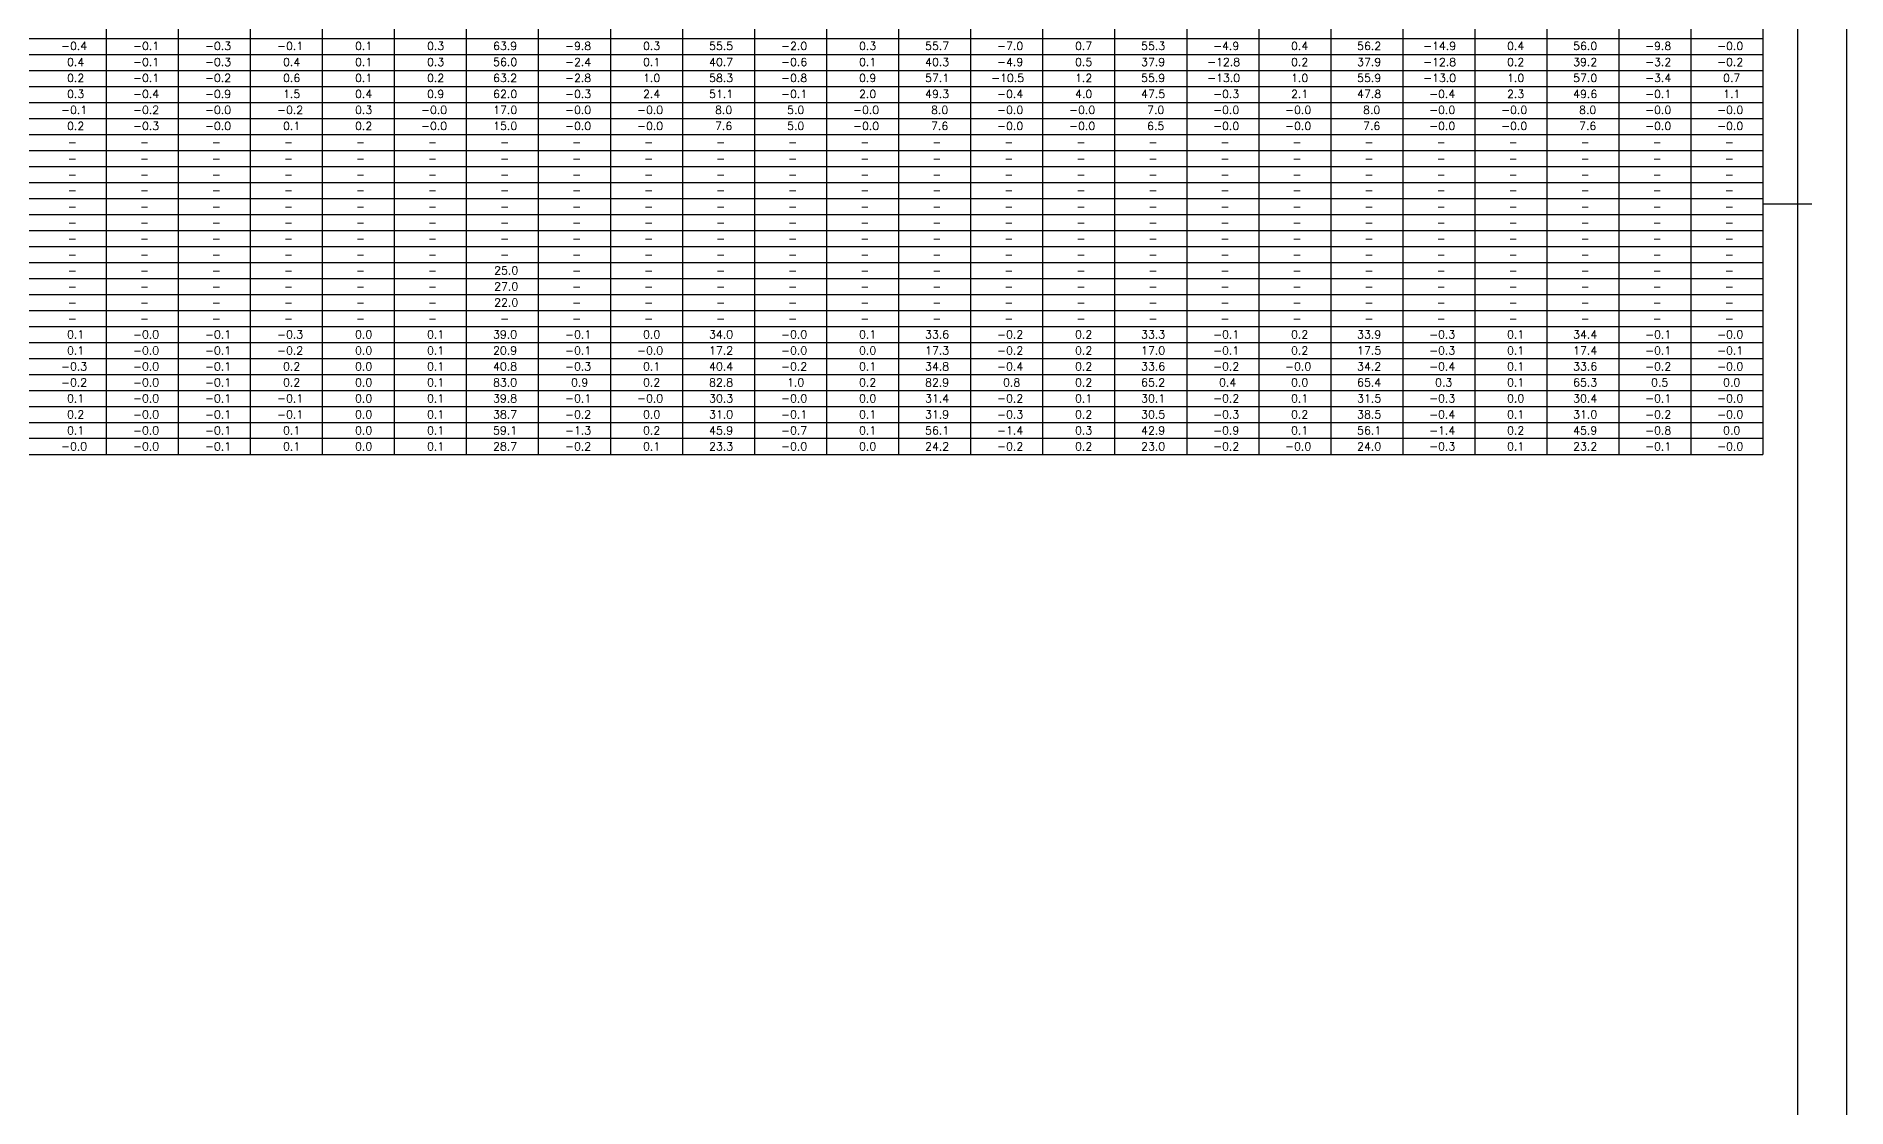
# Model space of a CAD drawing. Extents: x 13140 to 24180, y 0 to 6308.
# Drawn here: x 21401 to 24180, y 3016 to 4661 of the extents above; entities that cross this region are included whole.
import ezdxf

# ---------------------------------------------------------------- set-up
doc = ezdxf.new("R2010")
doc.units = 0
doc.header["$LTSCALE"] = 75
doc.header["$MEASUREMENT"] = 0
doc.layers.get('0').update_dxf_attribs({"color": 3, "linetype": 'CONTINUOUS'})
doc.layers.add('221', color=1, linetype='CONTINUOUS')
doc.layers.add('222', color=6, linetype='CONTINUOUS')
doc.styles.get("Standard").update_dxf_attribs({"font": 'ROMANS.SHX'})

msp = doc.modelspace()

# ---------------------------------------------------------------- linework, layer by layer
for p, q in [((24180, 0), (24180, 6307.5)), ((21507.9, 6083.3), (21507.9, 4019)), ((21618.5, 6083.3), (21618.5, 4019)), ((21729.1, 6083.3), (21729.1, 4019)), ((21839.7, 6083.3), (21839.7, 4019)), ((21950.3, 6083.3), (21950.3, 4019)), ((22060.8, 6083.3), (22060.8, 4019)), ((22171.4, 6083.3), (22171.4, 4019)), ((22282, 6083.3), (22282, 4019)), ((22392.6, 6083.3), (22392.6, 4019)), ((22503.2, 6083.3), (22503.2, 4019)), ((22613.8, 6083.3), (22613.8, 4019)), ((22724.3, 6083.3), (22724.3, 4019)), ((22834.9, 6083.3), (22834.9, 4019)), ((22945.5, 6083.3), (22945.5, 4019)), ((23056.1, 6083.3), (23056.1, 4019)), ((23166.7, 6083.3), (23166.7, 4019)), ((23277.3, 6083.3), (23277.3, 4019)), ((23387.9, 6083.3), (23387.9, 4019)), ((23498.4, 6083.3), (23498.4, 4019)), ((23609, 6083.3), (23609, 4019)), ((23719.6, 6083.3), (23719.6, 4019)), ((23830.2, 6083.3), (23830.2, 4019)), ((23940.8, 6083.3), (23940.8, 4019)), ((24051.4, 6083.3), (24051.4, 4019)), ((24051.4, 4404.1), (24126.4, 4404.1)), ((18669.5, 4019), (24051.4, 4019))]:
    msp.add_line(p, q)
at = {"layer": '221'}
for p, q in [((18669.5, 4658), (24051.4, 4658)), ((18669.5, 4633.4), (24051.4, 4633.4)), ((18669.5, 4608.8), (24051.4, 4608.8)), ((18669.5, 4584.2), (24051.4, 4584.2)), ((18669.5, 4559.7), (24051.4, 4559.7)), ((18669.5, 4535.1), (24051.4, 4535.1)), ((18669.5, 4510.5), (24051.4, 4510.5)), ((18669.5, 4485.9), (24051.4, 4485.9)), ((18669.5, 4461.4), (24051.4, 4461.4)), ((18669.5, 4461.4), (24051.4, 4461.4)), ((18669.5, 4436.8), (24051.4, 4436.8)), ((18669.5, 4412.2), (24051.4, 4412.2)), ((18669.5, 4412.2), (24051.4, 4412.2)), ((18669.5, 4387.6), (24051.4, 4387.6)), ((18669.5, 4363.1), (24051.4, 4363.1)), ((18669.5, 4363.1), (24051.4, 4363.1)), ((18669.5, 4338.5), (24051.4, 4338.5)), ((18669.5, 4313.9), (24051.4, 4313.9)), ((18669.5, 4313.9), (24051.4, 4313.9)), ((18669.5, 4289.3), (24051.4, 4289.3)), ((18669.5, 4264.8), (24051.4, 4264.8)), ((18669.5, 4240.2), (24051.4, 4240.2)), ((18669.5, 4215.6), (24051.4, 4215.6)), ((18669.5, 4191.1), (24051.4, 4191.1)), ((18669.5, 4166.5), (24051.4, 4166.5)), ((18669.5, 4141.9), (24051.4, 4141.9)), ((18669.5, 4141.9), (24051.4, 4141.9)), ((18669.5, 4117.3), (24051.4, 4117.3)), ((18669.5, 4092.8), (24051.4, 4092.8)), ((18669.5, 4068.2), (24051.4, 4068.2)), ((18669.5, 4044.2), (24051.4, 4044.2))]:
    msp.add_line(p, q, dxfattribs=at)
at = {"layer": '222'}
msp.add_line((24105, 75), (24105, 6232.5), dxfattribs=at)

# ---------------------------------------------------------------- texts
for s, height, p in [('    -0.4', 12.28, (21402.2, 4640.2)), ('    -0.1', 12.28, (21512.7, 4640.2)), ('    -0.3', 12.28, (21623.2, 4640.2)), ('    -0.1', 12.28, (21733.8, 4640.2)), ('     0.1', 12.28, (21844.3, 4640.2)), ('     0.3', 12.28, (21954.8, 4640.2)), ('    63.9', 12.28, (22065.4, 4640.2)), ('    -9.8', 12.28, (22175.9, 4640.2)), ('     0.3', 12.28, (22286.4, 4640.2)), ('    55.5', 12.28, (22397, 4640.2)), ('    -2.0', 12.28, (22507.5, 4640.2)), ('     0.3', 12.28, (22618, 4640.2)), ('    55.7', 12.28, (22728.6, 4640.2)), ('    -7.0', 12.28, (22839.1, 4640.2)), ('     0.7', 12.28, (22949.6, 4640.2)), ('    55.3', 12.28, (23060.2, 4640.2)), ('    -4.9', 12.28, (23170.7, 4640.2)), ('     0.4', 12.28, (23281.2, 4640.2)), ('    56.2', 12.28, (23391.8, 4640.2)), ('   -14.9', 12.28, (23502.3, 4640.2)), ('     0.4', 12.28, (23612.8, 4640.2)), ('    56.0', 12.28, (23723.4, 4640.2)), ('    -9.8', 12.28, (23833.9, 4640.2)), ('    -0.0', 12.28, (23944.4, 4640.2)), ('     0.4', 12.28, (21402.2, 4615.6)), ('    -0.1', 12.28, (21512.7, 4615.6)), ('    -0.3', 12.28, (21623.2, 4615.6)), ('     0.4', 12.28, (21733.8, 4615.6)), ('     0.1', 12.28, (21844.3, 4615.6)), ('     0.3', 12.28, (21954.8, 4615.6)), ('    56.0', 12.3, (22065.4, 4615.6)), ('    -2.4', 12.28, (22175.9, 4615.6)), ('     0.1', 12.28, (22286.4, 4615.6)), ('    40.7', 12.28, (22397, 4615.6)), ('    -0.6', 12.28, (22507.5, 4615.6)), ('     0.1', 12.28, (22618, 4615.6)), ('    40.3', 12.28, (22728.6, 4615.6)), ('    -4.9', 12.28, (22839.1, 4615.6)), ('     0.5', 12.28, (22949.6, 4615.6)), ('    37.9', 12.28, (23060.2, 4615.6)), ('   -12.8', 12.28, (23170.7, 4615.6)), ('     0.2', 12.28, (23281.2, 4615.6)), ('    37.9', 12.28, (23391.8, 4615.6)), ('   -12.8', 12.28, (23502.3, 4615.6)), ('     0.2', 12.28, (23612.8, 4615.6)), ('    39.2', 12.28, (23723.4, 4615.6)), ('    -3.2', 12.28, (23833.9, 4615.6)), ('    -0.2', 12.28, (23944.4, 4615.6)), ('     0.2', 12.28, (21402.2, 4591.1)), ('    -0.1', 12.28, (21512.7, 4591.1)), ('    -0.2', 12.28, (21623.2, 4591.1)), ('     0.6', 12.28, (21733.8, 4591.1)), ('     0.1', 12.28, (21844.3, 4591.1)), ('     0.2', 12.28, (21954.8, 4591.1)), ('    63.2', 12.28, (22065.4, 4591.1)), ('    -2.8', 12.28, (22175.9, 4591.1)), ('     1.0', 12.28, (22286.4, 4591.1)), ('    58.3', 12.28, (22397, 4591.1)), ('    -0.8', 12.28, (22507.5, 4591.1)), ('     0.9', 12.28, (22618, 4591.1)), ('    57.1', 12.28, (22728.6, 4591.1)), ('   -10.5', 12.28, (22839.1, 4591.1)), ('     1.2', 12.28, (22949.6, 4591.1)), ('    55.9', 12.28, (23060.2, 4591.1)), ('   -13.0', 12.28, (23170.7, 4591.1)), ('     1.0', 12.28, (23281.2, 4591.1)), ('    55.9', 12.28, (23391.8, 4591.1)), ('   -13.0', 12.28, (23502.3, 4591.1)), ('     1.0', 12.28, (23612.8, 4591.1)), ('    57.0', 12.28, (23723.4, 4591.1)), ('    -3.4', 12.28, (23833.9, 4591.1)), ('     0.7', 12.28, (23944.4, 4591.1)), ('     0.3', 12.28, (21402.2, 4566.5)), ('    -0.4', 12.28, (21512.7, 4566.5)), ('    -0.9', 12.28, (21623.2, 4566.5)), ('     1.5', 12.28, (21733.8, 4566.5)), ('     0.4', 12.28, (21844.3, 4566.5)), ('     0.9', 12.28, (21954.8, 4566.5)), ('    62.0', 12.3, (22065.4, 4566.5)), ('    -0.3', 12.28, (22175.9, 4566.5)), ('     2.4', 12.28, (22286.4, 4566.5)), ('    51.1', 12.28, (22397, 4566.5)), ('    -0.1', 12.28, (22507.5, 4566.5)), ('     2.0', 12.28, (22618, 4566.5)), ('    49.3', 12.28, (22728.6, 4566.5)), ('    -0.4', 12.28, (22839.1, 4566.5)), ('     4.0', 12.3, (22949.6, 4566.5)), ('    47.5', 12.28, (23060.2, 4566.5)), ('    -0.3', 12.28, (23170.7, 4566.5)), ('     2.1', 12.28, (23281.2, 4566.5)), ('    47.8', 12.28, (23391.8, 4566.5)), ('    -0.4', 12.28, (23502.3, 4566.5)), ('     2.3', 12.28, (23612.8, 4566.5)), ('    49.6', 12.28, (23723.4, 4566.5)), ('    -0.1', 12.28, (23833.9, 4566.5)), ('     1.1', 12.28, (23944.4, 4566.5)), ('    -0.1', 12.28, (21402.2, 4542)), ('    -0.2', 12.28, (21512.7, 4542)), ('    -0.0', 12.28, (21623.2, 4542)), ('    -0.2', 12.28, (21733.8, 4542)), ('     0.3', 12.28, (21844.3, 4542)), ('    -0.0', 12.28, (21954.8, 4542)), ('    17.0', 12.3, (22065.4, 4542)), ('    -0.0', 12.28, (22175.9, 4542)), ('    -0.0', 12.28, (22286.4, 4542)), ('     8.0', 12.28, (22397, 4542)), ('     5.0', 12.3, (22507.5, 4542)), ('    -0.0', 12.28, (22618, 4542)), ('     8.0', 12.28, (22728.6, 4542)), ('    -0.0', 12.28, (22839.1, 4542)), ('    -0.0', 12.28, (22949.6, 4542)), ('     7.0', 12.28, (23060.2, 4542)), ('    -0.0', 12.28, (23170.7, 4542)), ('    -0.0', 12.28, (23281.2, 4542)), ('     8.0', 12.28, (23391.8, 4542)), ('    -0.0', 12.28, (23502.3, 4542)), ('    -0.0', 12.28, (23612.8, 4542)), ('     8.0', 12.28, (23723.4, 4542)), ('    -0.0', 12.28, (23833.9, 4542)), ('    -0.0', 12.28, (23944.4, 4542)), ('     0.2', 12.28, (21402.2, 4517.4)), ('    -0.3', 12.28, (21512.7, 4517.4)), ('    -0.0', 12.28, (21623.2, 4517.4)), ('     0.1', 12.28, (21733.8, 4517.4)), ('     0.2', 12.28, (21844.3, 4517.4)), ('    -0.0', 12.28, (21954.8, 4517.4)), ('    15.0', 12.3, (22065.4, 4517.4)), ('    -0.0', 12.28, (22175.9, 4517.4)), ('    -0.0', 12.28, (22286.4, 4517.4)), ('     7.6', 12.28, (22397, 4517.4)), ('     5.0', 12.3, (22507.5, 4517.4)), ('    -0.0', 12.28, (22618, 4517.4)), ('     7.6', 12.28, (22728.6, 4517.4)), ('    -0.0', 12.28, (22839.1, 4517.4)), ('    -0.0', 12.28, (22949.6, 4517.4)), ('     6.5', 12.28, (23060.2, 4517.4)), ('    -0.0', 12.28, (23170.7, 4517.4)), ('    -0.0', 12.28, (23281.2, 4517.4)), ('     7.6', 12.28, (23391.8, 4517.4)), ('    -0.0', 12.28, (23502.3, 4517.4)), ('    -0.0', 12.28, (23612.8, 4517.4)), ('     7.6', 12.28, (23723.4, 4517.4)), ('    -0.0', 12.28, (23833.9, 4517.4)), ('    -0.0', 12.28, (23944.4, 4517.4)), ('     -', 12.3, (21403.5, 4492.1)), ('     -', 12.3, (21514.1, 4492.1)), ('     -', 12.3, (21624.6, 4492.1)), ('     -', 12.3, (21735.2, 4492.1)), ('     -', 12.3, (21845.8, 4492.1)), ('     -', 12.3, (21956.4, 4492.1)), ('     -', 12.3, (22067, 4492.1)), ('     -', 12.3, (22177.6, 4492.1)), ('     -', 12.3, (22288.2, 4492.1)), ('     -', 12.3, (22398.7, 4492.1)), ('     -', 12.3, (22509.3, 4492.1)), ('     -', 12.3, (22619.9, 4492.1)), ('     -', 12.3, (22730.5, 4492.1)), ('     -', 12.3, (22841.1, 4492.1)), ('     -', 12.3, (22951.7, 4492.1)), ('     -', 12.3, (23062.2, 4492.1)), ('     -', 12.3, (23172.8, 4492.1)), ('     -', 12.3, (23283.4, 4492.1)), ('     -', 12.3, (23394, 4492.1)), ('     -', 12.3, (23504.6, 4492.1)), ('     -', 12.3, (23615.2, 4492.1)), ('     -', 12.3, (23725.8, 4492.1)), ('     -', 12.3, (23836.3, 4492.1)), ('     -', 12.3, (23946.9, 4492.1)), ('     -', 12.3, (21403.5, 4467.5)), ('     -', 12.3, (21403.5, 4442.9)), ('     -', 12.3, (21514.1, 4467.5)), ('     -', 12.3, (21514.1, 4442.9)), ('     -', 12.3, (21624.6, 4467.5)), ('     -', 12.3, (21624.6, 4442.9)), ('     -', 12.3, (21735.2, 4467.5)), ('     -', 12.3, (21735.2, 4442.9)), ('     -', 12.3, (21845.8, 4467.5)), ('     -', 12.3, (21845.8, 4442.9)), ('     -', 12.3, (21956.4, 4467.5)), ('     -', 12.3, (21956.4, 4442.9)), ('     -', 12.3, (22067, 4467.5)), ('     -', 12.3, (22067, 4442.9)), ('     -', 12.3, (22177.6, 4467.5)), ('     -', 12.3, (22177.6, 4442.9)), ('     -', 12.3, (22288.2, 4467.5)), ('     -', 12.3, (22288.2, 4442.9)), ('     -', 12.3, (22398.7, 4467.5)), ('     -', 12.3, (22398.7, 4442.9)), ('     -', 12.3, (22509.3, 4467.5)), ('     -', 12.3, (22509.3, 4442.9)), ('     -', 12.3, (22619.9, 4467.5)), ('     -', 12.3, (22619.9, 4442.9)), ('     -', 12.3, (22730.5, 4467.5)), ('     -', 12.3, (22730.5, 4442.9)), ('     -', 12.3, (22841.1, 4467.5)), ('     -', 12.3, (22841.1, 4442.9)), ('     -', 12.3, (22951.7, 4467.5)), ('     -', 12.3, (22951.7, 4442.9)), ('     -', 12.3, (23062.2, 4467.5)), ('     -', 12.3, (23062.2, 4442.9)), ('     -', 12.3, (23172.8, 4467.5)), ('     -', 12.3, (23172.8, 4442.9)), ('     -', 12.3, (23283.4, 4467.5)), ('     -', 12.3, (23283.4, 4442.9)), ('     -', 12.3, (23394, 4467.5)), ('     -', 12.3, (23394, 4442.9)), ('     -', 12.3, (23504.6, 4467.5)), ('     -', 12.3, (23504.6, 4442.9)), ('     -', 12.3, (23615.2, 4467.5)), ('     -', 12.3, (23615.2, 4442.9)), ('     -', 12.3, (23725.8, 4467.5)), ('     -', 12.3, (23725.8, 4442.9)), ('     -', 12.3, (23836.3, 4467.5)), ('     -', 12.3, (23836.3, 4442.9)), ('     -', 12.3, (23946.9, 4467.5)), ('     -', 12.3, (23946.9, 4442.9)), ('     -', 12.3, (21403.5, 4418.4)), ('     -', 12.3, (21514.1, 4418.4)), ('     -', 12.3, (21624.6, 4418.4)), ('     -', 12.3, (21735.2, 4418.4)), ('     -', 12.3, (21845.8, 4418.4)), ('     -', 12.3, (21956.4, 4418.4)), ('     -', 12.3, (22067, 4418.4)), ('     -', 12.3, (22177.6, 4418.4)), ('     -', 12.3, (22288.2, 4418.4)), ('     -', 12.3, (22398.7, 4418.4)), ('     -', 12.3, (22509.3, 4418.4)), ('     -', 12.3, (22619.9, 4418.4)), ('     -', 12.3, (22730.5, 4418.4)), ('     -', 12.3, (22841.1, 4418.4)), ('     -', 12.3, (22951.7, 4418.4)), ('     -', 12.3, (23062.2, 4418.4)), ('     -', 12.3, (23172.8, 4418.4)), ('     -', 12.3, (23283.4, 4418.4)), ('     -', 12.3, (23394, 4418.4)), ('     -', 12.3, (23504.6, 4418.4)), ('     -', 12.3, (23615.2, 4418.4)), ('     -', 12.3, (23725.8, 4418.4)), ('     -', 12.3, (23836.3, 4418.4)), ('     -', 12.3, (23946.9, 4418.4)), ('     -', 12.3, (21403.5, 4393.8)), ('     -', 12.3, (21514.1, 4393.8)), ('     -', 12.3, (21624.6, 4393.8)), ('     -', 12.3, (21735.2, 4393.8)), ('     -', 12.3, (21845.8, 4393.8)), ('     -', 12.3, (21956.4, 4393.8)), ('     -', 12.3, (22067, 4393.8)), ('     -', 12.3, (22177.6, 4393.8)), ('     -', 12.3, (22288.2, 4393.8)), ('     -', 12.3, (22398.7, 4393.8)), ('     -', 12.3, (22509.3, 4393.8)), ('     -', 12.3, (22619.9, 4393.8)), ('     -', 12.3, (22730.5, 4393.8)), ('     -', 12.3, (22841.1, 4393.8)), ('     -', 12.3, (22951.7, 4393.8)), ('     -', 12.3, (23062.2, 4393.8)), ('     -', 12.3, (23172.8, 4393.8)), ('     -', 12.3, (23283.4, 4393.8)), ('     -', 12.3, (23394, 4393.8)), ('     -', 12.3, (23504.6, 4393.8)), ('     -', 12.3, (23615.2, 4393.8)), ('     -', 12.3, (23725.8, 4393.8)), ('     -', 12.3, (23836.3, 4393.8)), ('     -', 12.3, (23946.9, 4393.8)), ('     -', 12.3, (21403.5, 4369.2)), ('     -', 12.3, (21514.1, 4369.2)), ('     -', 12.3, (21624.6, 4369.2)), ('     -', 12.3, (21735.2, 4369.2)), ('     -', 12.3, (21845.8, 4369.2)), ('     -', 12.3, (21956.4, 4369.2)), ('     -', 12.3, (22067, 4369.2)), ('     -', 12.3, (22177.6, 4369.2)), ('     -', 12.3, (22288.2, 4369.2)), ('     -', 12.3, (22398.7, 4369.2)), ('     -', 12.3, (22509.3, 4369.2)), ('     -', 12.3, (22619.9, 4369.2)), ('     -', 12.3, (22730.5, 4369.2)), ('     -', 12.3, (22841.1, 4369.2)), ('     -', 12.3, (22951.7, 4369.2)), ('     -', 12.3, (23062.2, 4369.2)), ('     -', 12.3, (23172.8, 4369.2)), ('     -', 12.3, (23283.4, 4369.2)), ('     -', 12.3, (23394, 4369.2)), ('     -', 12.3, (23504.6, 4369.2)), ('     -', 12.3, (23615.2, 4369.2)), ('     -', 12.3, (23725.8, 4369.2)), ('     -', 12.3, (23836.3, 4369.2)), ('     -', 12.3, (23946.9, 4369.2)), ('     -', 12.3, (21403.5, 4344.6)), ('     -', 12.3, (21514.1, 4344.6)), ('     -', 12.3, (21624.6, 4344.6)), ('     -', 12.3, (21735.2, 4344.6)), ('     -', 12.3, (21845.8, 4344.6)), ('     -', 12.3, (21956.4, 4344.6)), ('     -', 12.3, (22067, 4344.6)), ('     -', 12.3, (22177.6, 4344.6)), ('     -', 12.3, (22288.2, 4344.6)), ('     -', 12.3, (22398.7, 4344.6)), ('     -', 12.3, (22509.3, 4344.6)), ('     -', 12.3, (22619.9, 4344.6)), ('     -', 12.3, (22730.5, 4344.6)), ('     -', 12.3, (22841.1, 4344.6)), ('     -', 12.3, (22951.7, 4344.6)), ('     -', 12.3, (23062.2, 4344.6)), ('     -', 12.3, (23172.8, 4344.6)), ('     -', 12.3, (23283.4, 4344.6)), ('     -', 12.3, (23394, 4344.6)), ('     -', 12.3, (23504.6, 4344.6)), ('     -', 12.3, (23615.2, 4344.6)), ('     -', 12.3, (23725.8, 4344.6)), ('     -', 12.3, (23836.3, 4344.6)), ('     -', 12.3, (23946.9, 4344.6)), ('     -', 12.3, (21403.5, 4320.1)), ('     -', 12.3, (21514.1, 4320.1)), ('     -', 12.3, (21624.6, 4320.1)), ('     -', 12.3, (21735.2, 4320.1)), ('     -', 12.3, (21845.8, 4320.1)), ('     -', 12.3, (21956.4, 4320.1)), ('     -', 12.3, (22067, 4320.1)), ('     -', 12.3, (22177.6, 4320.1)), ('     -', 12.3, (22288.2, 4320.1)), ('     -', 12.3, (22398.7, 4320.1)), ('     -', 12.3, (22509.3, 4320.1)), ('     -', 12.3, (22619.9, 4320.1)), ('     -', 12.3, (22730.5, 4320.1)), ('     -', 12.3, (22841.1, 4320.1)), ('     -', 12.3, (22951.7, 4320.1)), ('     -', 12.3, (23062.2, 4320.1)), ('     -', 12.3, (23172.8, 4320.1)), ('     -', 12.3, (23283.4, 4320.1)), ('     -', 12.3, (23394, 4320.1)), ('     -', 12.3, (23504.6, 4320.1)), ('     -', 12.3, (23615.2, 4320.1)), ('     -', 12.3, (23725.8, 4320.1)), ('     -', 12.3, (23836.3, 4320.1)), ('     -', 12.3, (23946.9, 4320.1)), ('     -', 12.3, (21403.5, 4295.5)), ('     -', 12.3, (21514.1, 4295.5)), ('     -', 12.3, (21624.6, 4295.5)), ('     -', 12.3, (21735.2, 4295.5)), ('     -', 12.3, (21845.8, 4295.5)), ('     -', 12.3, (21956.4, 4295.5)), ('    25.0', 12.3, (22067, 4295.5)), ('    27.0', 12.3, (22067, 4270.9)), ('     -', 12.3, (22177.6, 4295.5)), ('     -', 12.3, (22288.2, 4295.5)), ('     -', 12.3, (22398.7, 4295.5)), ('     -', 12.3, (22509.3, 4295.5)), ('     -', 12.3, (22619.9, 4295.5)), ('     -', 12.3, (22730.5, 4295.5)), ('     -', 12.3, (22841.1, 4295.5)), ('     -', 12.3, (22951.7, 4295.5)), ('     -', 12.3, (23062.2, 4295.5)), ('     -', 12.3, (23172.8, 4295.5)), ('     -', 12.3, (23283.4, 4295.5)), ('     -', 12.3, (23394, 4295.5)), ('     -', 12.3, (23504.6, 4295.5)), ('     -', 12.3, (23615.2, 4295.5)), ('     -', 12.3, (23725.8, 4295.5)), ('     -', 12.3, (23836.3, 4295.5)), ('     -', 12.3, (23946.9, 4295.5)), ('     -', 12.3, (21403.5, 4270.9)), ('     -', 12.3, (21514.1, 4270.9)), ('     -', 12.3, (21624.6, 4270.9)), ('     -', 12.3, (21735.2, 4270.9)), ('     -', 12.3, (21845.8, 4270.9)), ('     -', 12.3, (21956.4, 4270.9)), ('    22.0', 12.3, (22067, 4246.3)), ('     -', 12.3, (22177.6, 4270.9)), ('     -', 12.3, (22288.2, 4270.9)), ('     -', 12.3, (22398.7, 4270.9)), ('     -', 12.3, (22509.3, 4270.9)), ('     -', 12.3, (22619.9, 4270.9)), ('     -', 12.3, (22730.5, 4270.9)), ('     -', 12.3, (22841.1, 4270.9)), ('     -', 12.3, (22951.7, 4270.9)), ('     -', 12.3, (23062.2, 4270.9)), ('     -', 12.3, (23172.8, 4270.9)), ('     -', 12.3, (23283.4, 4270.9)), ('     -', 12.3, (23394, 4270.9)), ('     -', 12.3, (23504.6, 4270.9)), ('     -', 12.3, (23615.2, 4270.9)), ('     -', 12.3, (23725.8, 4270.9)), ('     -', 12.3, (23836.3, 4270.9)), ('     -', 12.3, (23946.9, 4270.9)), ('     -', 12.3, (21403.5, 4246.3)), ('     -', 12.3, (21403.5, 4221.8)), ('     -', 12.3, (21514.1, 4246.3)), ('     -', 12.3, (21514.1, 4221.8)), ('     -', 12.3, (21624.6, 4246.3)), ('     -', 12.3, (21624.6, 4221.8)), ('     -', 12.3, (21735.2, 4246.3)), ('     -', 12.3, (21735.2, 4221.8)), ('     -', 12.3, (21845.8, 4246.3)), ('     -', 12.3, (21845.8, 4221.8)), ('     -', 12.3, (21956.4, 4246.3)), ('     -', 12.3, (21956.4, 4221.8)), ('     -', 12.3, (22067, 4221.8)), ('     -', 12.3, (22067, 4221.8)), ('     -', 12.3, (22177.6, 4246.3)), ('     -', 12.3, (22177.6, 4221.8)), ('     -', 12.3, (22288.2, 4246.3)), ('     -', 12.3, (22288.2, 4221.8)), ('     -', 12.3, (22398.7, 4246.3)), ('     -', 12.3, (22398.7, 4221.8)), ('     -', 12.3, (22509.3, 4246.3)), ('     -', 12.3, (22509.3, 4221.8)), ('     -', 12.3, (22619.9, 4246.3)), ('     -', 12.3, (22619.9, 4221.8)), ('     -', 12.3, (22730.5, 4246.3)), ('     -', 12.3, (22730.5, 4221.8)), ('     -', 12.3, (22841.1, 4246.3)), ('     -', 12.3, (22841.1, 4221.8)), ('     -', 12.3, (22951.7, 4246.3)), ('     -', 12.3, (22951.7, 4221.8)), ('     -', 12.3, (23062.2, 4246.3)), ('     -', 12.3, (23062.2, 4221.8)), ('     -', 12.3, (23172.8, 4246.3)), ('     -', 12.3, (23172.8, 4221.8)), ('     -', 12.3, (23283.4, 4246.3)), ('     -', 12.3, (23283.4, 4221.8)), ('     -', 12.3, (23394, 4246.3)), ('     -', 12.3, (23394, 4221.8)), ('     -', 12.3, (23504.6, 4246.3)), ('     -', 12.3, (23504.6, 4221.8)), ('     -', 12.3, (23615.2, 4246.3)), ('     -', 12.3, (23615.2, 4221.8)), ('     -', 12.3, (23725.8, 4246.3)), ('     -', 12.3, (23725.8, 4221.8)), ('     -', 12.3, (23836.3, 4246.3)), ('     -', 12.3, (23836.3, 4221.8)), ('     -', 12.3, (23946.9, 4246.3)), ('     -', 12.3, (23946.9, 4221.8)), ('     0.1', 12.28, (21402.2, 4197.2)), ('    -0.0', 12.28, (21512.7, 4197.2)), ('    -0.1', 12.28, (21623.2, 4197.2)), ('    -0.3', 12.28, (21733.8, 4197.2)), ('     0.0', 12.28, (21844.3, 4197.2)), ('     0.1', 12.28, (21954.8, 4197.2)), ('    39.0', 12.28, (22065.4, 4197.2)), ('    -0.1', 12.28, (22175.9, 4197.2)), ('     0.0', 12.28, (22286.4, 4197.2)), ('    34.0', 12.28, (22397, 4197.2)), ('    -0.0', 12.28, (22507.5, 4197.2)), ('     0.1', 12.28, (22618, 4197.2)), ('    33.6', 12.28, (22728.6, 4197.2)), ('    -0.2', 12.28, (22839.1, 4197.2)), ('     0.2', 12.28, (22949.6, 4197.2)), ('    33.3', 12.28, (23060.2, 4197.2)), ('    -0.1', 12.28, (23170.7, 4197.2)), ('     0.2', 12.28, (23281.2, 4197.2)), ('    33.9', 12.28, (23391.8, 4197.2)), ('    -0.3', 12.28, (23502.3, 4197.2)), ('     0.1', 12.28, (23612.8, 4197.2)), ('    34.4', 12.28, (23723.4, 4197.2)), ('    -0.1', 12.28, (23833.9, 4197.2)), ('    -0.0', 12.28, (23944.4, 4197.2)), ('     0.1', 12.28, (21402.2, 4172.6)), ('    -0.0', 12.28, (21512.7, 4172.6)), ('    -0.1', 12.28, (21623.2, 4172.6)), ('    -0.2', 12.28, (21733.8, 4172.6)), ('     0.0', 12.28, (21844.3, 4172.6)), ('     0.1', 12.28, (21954.8, 4172.6)), ('    20.9', 12.28, (22065.4, 4172.6)), ('    -0.1', 12.28, (22175.9, 4172.6)), ('    -0.0', 12.28, (22286.4, 4172.6)), ('    17.2', 12.28, (22397, 4172.6)), ('    -0.0', 12.28, (22507.5, 4172.6)), ('     0.0', 12.28, (22618, 4172.6)), ('    17.3', 12.28, (22728.6, 4172.6)), ('    -0.2', 12.28, (22839.1, 4172.6)), ('     0.2', 12.28, (22949.6, 4172.6)), ('    17.0', 12.28, (23060.2, 4172.6)), ('    -0.1', 12.28, (23170.7, 4172.6)), ('     0.2', 12.28, (23281.2, 4172.6)), ('    17.5', 12.28, (23391.8, 4172.6)), ('    -0.3', 12.28, (23502.3, 4172.6)), ('     0.1', 12.28, (23612.8, 4172.6)), ('    17.4', 12.28, (23723.4, 4172.6)), ('    -0.1', 12.28, (23833.9, 4172.6)), ('    -0.1', 12.28, (23944.4, 4172.6)), ('    -0.3', 12.28, (21402.2, 4148.1)), ('    -0.0', 12.28, (21512.7, 4148.1)), ('    -0.1', 12.28, (21623.2, 4148.1)), ('     0.2', 12.28, (21733.8, 4148.1)), ('     0.0', 12.28, (21844.3, 4148.1)), ('     0.1', 12.28, (21954.8, 4148.1)), ('    40.8', 12.28, (22065.4, 4148.1)), ('    -0.3', 12.28, (22175.9, 4148.1)), ('     0.1', 12.28, (22286.4, 4148.1)), ('    40.4', 12.28, (22397, 4148.1)), ('    -0.2', 12.28, (22507.5, 4148.1)), ('     0.1', 12.28, (22618, 4148.1)), ('    34.8', 12.28, (22728.6, 4148.1)), ('    -0.4', 12.28, (22839.1, 4148.1)), ('     0.2', 12.28, (22949.6, 4148.1)), ('    33.6', 12.28, (23060.2, 4148.1)), ('    -0.2', 12.28, (23170.7, 4148.1)), ('    -0.0', 12.28, (23281.2, 4148.1)), ('    34.2', 12.28, (23391.8, 4148.1)), ('    -0.4', 12.28, (23502.3, 4148.1)), ('     0.1', 12.28, (23612.8, 4148.1)), ('    33.6', 12.28, (23723.4, 4148.1)), ('    -0.2', 12.28, (23833.9, 4148.1)), ('    -0.0', 12.28, (23944.4, 4148.1)), ('    -0.2', 12.28, (21402.2, 4123.5)), ('    -0.0', 12.28, (21512.7, 4123.5)), ('    -0.1', 12.28, (21623.2, 4123.5)), ('     0.2', 12.28, (21733.8, 4123.5)), ('     0.0', 12.28, (21844.3, 4123.5)), ('     0.1', 12.28, (21954.8, 4123.5)), ('    83.0', 12.28, (22065.4, 4123.5)), ('     0.9', 12.28, (22175.9, 4123.5)), ('     0.2', 12.28, (22286.4, 4123.5)), ('    82.8', 12.28, (22397, 4123.5)), ('     1.0', 12.28, (22507.5, 4123.5)), ('     0.2', 12.28, (22618, 4123.5)), ('    82.9', 12.28, (22728.6, 4123.5)), ('     0.8', 12.28, (22839.1, 4123.5)), ('     0.2', 12.28, (22949.6, 4123.5)), ('    65.2', 12.28, (23060.2, 4123.5)), ('     0.4', 12.28, (23170.7, 4123.5)), ('     0.0', 12.28, (23281.2, 4123.5)), ('    65.4', 12.28, (23391.8, 4123.5)), ('     0.3', 12.28, (23502.3, 4123.5)), ('     0.1', 12.28, (23612.8, 4123.5)), ('    65.3', 12.28, (23723.4, 4123.5)), ('     0.5', 12.28, (23833.9, 4123.5)), ('     0.0', 12.28, (23944.4, 4123.5)), ('     0.1', 12.28, (21402.2, 4099)), ('     0.2', 12.28, (21402.2, 4074.4)), ('    -0.0', 12.28, (21512.7, 4099)), ('    -0.0', 12.28, (21512.7, 4074.4)), ('    -0.1', 12.28, (21623.2, 4099)), ('    -0.1', 12.28, (21623.2, 4074.4)), ('    -0.1', 12.28, (21733.8, 4099)), ('    -0.1', 12.28, (21733.8, 4074.4)), ('     0.0', 12.28, (21844.3, 4099)), ('     0.0', 12.28, (21844.3, 4074.4)), ('     0.1', 12.28, (21954.8, 4099)), ('     0.1', 12.28, (21954.8, 4074.4)), ('    39.8', 12.28, (22065.4, 4099)), ('    38.7', 12.28, (22065.4, 4074.4)), ('    -0.1', 12.28, (22175.9, 4099)), ('    -0.2', 12.28, (22175.9, 4074.4)), ('    -0.0', 12.28, (22286.4, 4099)), ('     0.0', 12.28, (22286.4, 4074.4)), ('    30.3', 12.28, (22397, 4099)), ('    31.0', 12.28, (22397, 4074.4)), ('    -0.0', 12.28, (22507.5, 4099)), ('    -0.1', 12.28, (22507.5, 4074.4)), ('     0.0', 12.28, (22618, 4099)), ('     0.1', 12.28, (22618, 4074.4)), ('    31.4', 12.28, (22728.6, 4099)), ('    31.9', 12.28, (22728.6, 4074.4)), ('    -0.2', 12.28, (22839.1, 4099)), ('    -0.3', 12.28, (22839.1, 4074.4)), ('     0.1', 12.28, (22949.6, 4099)), ('     0.2', 12.28, (22949.6, 4074.4)), ('    30.1', 12.28, (23060.2, 4099)), ('    30.5', 12.28, (23060.2, 4074.4)), ('    -0.2', 12.28, (23170.7, 4099)), ('    -0.3', 12.28, (23170.7, 4074.4)), ('     0.1', 12.28, (23281.2, 4099)), ('     0.2', 12.28, (23281.2, 4074.4)), ('    31.5', 12.28, (23391.8, 4099)), ('    38.5', 12.28, (23391.8, 4074.4)), ('    -0.3', 12.28, (23502.3, 4099)), ('    -0.4', 12.28, (23502.3, 4074.4)), ('     0.0', 12.28, (23612.8, 4099)), ('     0.1', 12.28, (23612.8, 4074.4)), ('    30.4', 12.28, (23723.4, 4099)), ('    31.0', 12.28, (23723.4, 4074.4)), ('    -0.1', 12.28, (23833.9, 4099)), ('    -0.2', 12.28, (23833.9, 4074.4)), ('    -0.0', 12.28, (23944.4, 4099)), ('    -0.0', 12.28, (23944.4, 4074.4)), ('     0.1', 12.28, (21402.2, 4049.8)), ('    -0.0', 12.28, (21512.7, 4049.8)), ('    -0.1', 12.28, (21623.2, 4049.8)), ('     0.1', 12.28, (21733.8, 4049.8)), ('     0.0', 12.28, (21844.3, 4049.8)), ('     0.1', 12.28, (21954.8, 4049.8)), ('    59.1', 12.28, (22065.4, 4049.8)), ('    -1.3', 12.28, (22175.9, 4049.8)), ('     0.2', 12.28, (22286.4, 4049.8)), ('    45.9', 12.28, (22397, 4049.8)), ('    -0.7', 12.28, (22507.5, 4049.8)), ('     0.1', 12.28, (22618, 4049.8)), ('    56.1', 12.28, (22728.6, 4049.8)), ('    -1.4', 12.28, (22839.1, 4049.8)), ('     0.3', 12.28, (22949.6, 4049.8)), ('    42.9', 12.28, (23060.2, 4049.8)), ('    -0.9', 12.28, (23170.7, 4049.8)), ('     0.1', 12.28, (23281.2, 4049.8)), ('    56.1', 12.28, (23391.8, 4049.8)), ('    -1.4', 12.28, (23502.3, 4049.8)), ('     0.2', 12.28, (23612.8, 4049.8)), ('    45.9', 12.28, (23723.4, 4049.8)), ('    -0.8', 12.28, (23833.9, 4049.8)), ('     0.0', 12.28, (23944.4, 4049.8)), ('    -0.0', 12.28, (21402.2, 4025.3)), ('    -0.0', 12.28, (21512.7, 4025.3)), ('    -0.1', 12.28, (21623.2, 4025.3)), ('     0.1', 12.28, (21733.8, 4025.3)), ('     0.0', 12.28, (21844.3, 4025.3)), ('     0.1', 12.28, (21954.8, 4025.3)), ('    28.7', 12.28, (22065.4, 4025.3)), ('    -0.2', 12.28, (22175.9, 4025.3)), ('     0.1', 12.28, (22286.4, 4025.3)), ('    23.3', 12.28, (22397, 4025.3)), ('    -0.0', 12.28, (22507.5, 4025.3)), ('     0.0', 12.28, (22618, 4025.3)), ('    24.2', 12.28, (22728.6, 4025.3)), ('    -0.2', 12.28, (22839.1, 4025.3)), ('     0.2', 12.28, (22949.6, 4025.3)), ('    23.0', 12.28, (23060.2, 4025.3)), ('    -0.2', 12.28, (23170.7, 4025.3)), ('    -0.0', 12.28, (23281.2, 4025.3)), ('    24.0', 12.28, (23391.8, 4025.3)), ('    -0.3', 12.28, (23502.3, 4025.3)), ('     0.1', 12.28, (23612.8, 4025.3)), ('    23.2', 12.28, (23723.4, 4025.3)), ('    -0.1', 12.28, (23833.9, 4025.3)), ('    -0.0', 12.28, (23944.4, 4025.3))]:
    msp.add_text(s, height=height).set_placement(p)

doc.saveas('drawing.dxf')
